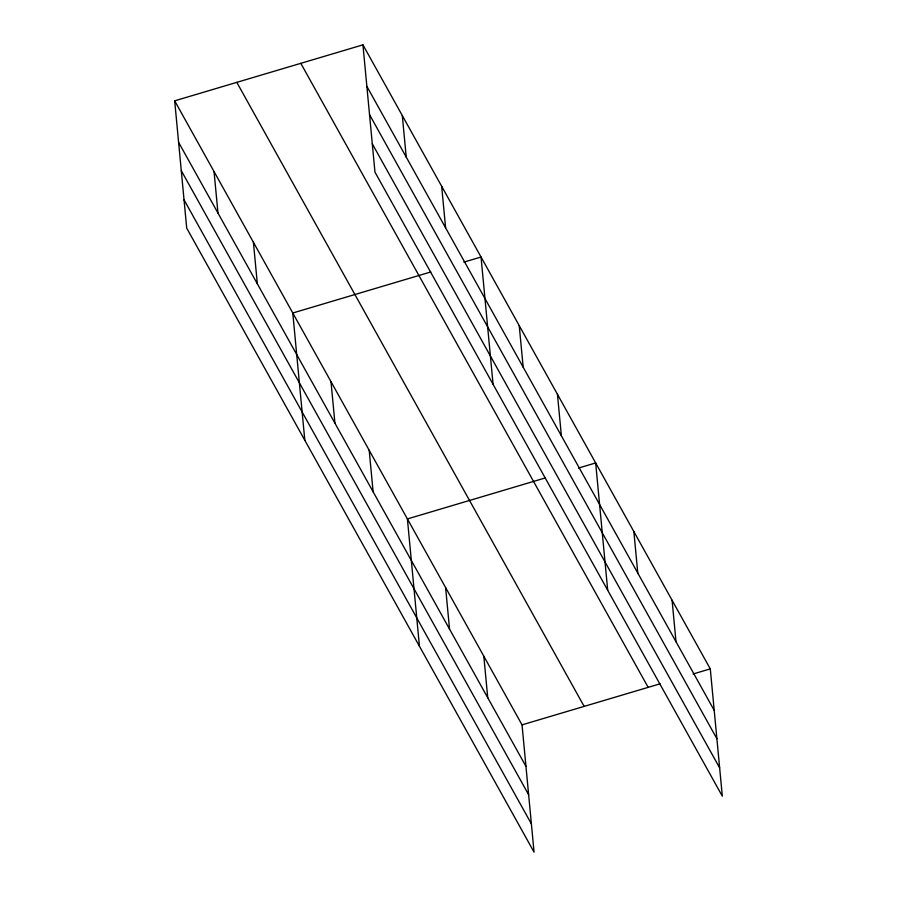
<?xml version="1.0" encoding="UTF-8"?>
<svg xmlns="http://www.w3.org/2000/svg" width="897" height="897" viewBox="0 0 897 897"><rect width="100%" height="100%" fill="white"/><g stroke="black" fill="none" stroke-linecap="round" stroke-linejoin="round"><path stroke-width="1.35" d="M174.68 100.834L522.032 724.866L534.063 852.15L186.711 228.118L174.68 100.834L362.937 44.85L710.289 668.882L722.32 796.166L374.968 172.134L362.937 44.85M430.807 271.959L292.781 313.008L304.812 440.292M463.85 262.126L481.039 257.024L493.07 384.308M545.432 477.888L407.406 518.937L419.437 646.221M578.475 468.055L595.664 462.953L607.695 590.237M522.032 724.866L660.057 683.817M693.101 673.983L710.289 668.882M366.862 86.37L714.214 710.39M369.542 114.67L716.882 738.702M372.3 143.834L719.641 767.854M300.809 63.328L648.161 687.349M236.808 82.356L584.149 706.388M178.604 142.354L525.956 766.386M181.284 170.654L528.625 794.686M184.042 199.818L531.383 823.85M672.077 600.239L676.002 641.747M633.865 531.596L637.789 573.105M557.452 394.31L561.376 435.819M519.24 325.667L523.175 367.176M441.672 186.296L445.596 227.816M483.819 656.223L487.744 697.743M402.305 115.578L406.229 157.087M445.607 587.58L449.543 629.1M369.194 450.294L373.118 491.814M330.993 381.651L334.917 423.171M253.414 242.28L257.338 283.8M214.047 171.562L217.971 213.082"/></g></svg>
